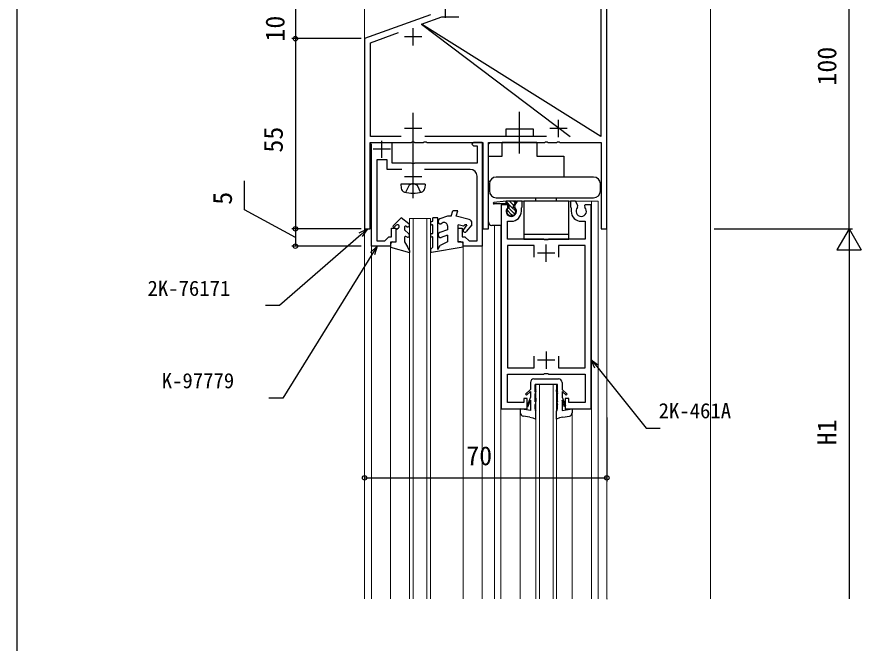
# Model space of a CAD drawing. Units: millimetres, scale not verified. Extents: x -437 to 438, y -681 to 679.
# Drawn here: x -436.7 to -192.7, y -81.1 to 100 of the extents above; entities that cross this region are included whole.
import ezdxf
from ezdxf.enums import TextEntityAlignment as Align

# ---------------------------------------------------------------- set-up
doc = ezdxf.new("R2010")
doc.units = ezdxf.units.MM
doc.header["$LTSCALE"] = 4
for name, color, linetype in [('0-2_YKK_11', 7, 'Continuous'), ('0-4_YKK_13', 4, 'Continuous'), ('0-5_YKK_D', 6, 'Continuous'), ('0-6_YKK_ZWAK', 7, 'Continuous')]:
    doc.layers.add(name, color=color, linetype=linetype)
doc.layers.add('0-3_YKK_12', color=2, linetype='Continuous', lineweight=18)
doc.styles.add('ＭＳ ゴシック', font='')
doc.styles.get('ＭＳ ゴシック').set_extended_font_data('MS Gothic')

msp = doc.modelspace()

# ---------------------------------------------------------------- linework, layer by layer
at = {"layer": '0-2_YKK_11'}
for p, q in [((-322.2, 91.696), (-322.2, 96.696)), ((-319.7, 94.196), (-324.7, 94.196)), ((-322.2, 65.196), (-322.2, 70.196)), ((-280.2, 65.196), (-280.2, 70.196)), ((-319.7, 67.696), (-324.7, 67.696)), ((-277.7, 67.696), (-282.7, 67.696)), ((-334.1, 63.696), (-334.6, 63.196)), ((-331.197, 59.196), (-331.197, 64.196)), ((-283.598, 65.396), (-318.801, 65.396)), ((-302.197, 63.696), (-304.697, 63.696)), ((-299.9, 63.696), (-300.4, 63.196)), ((-328.697, 61.696), (-333.697, 61.696)), ((-321.922, 57.576), (-322.472, 57.576)), ((-322.197, 51.196), (-322.197, 56.196)), ((-319.697, 53.696), (-324.697, 53.696)), ((-305.697, 55.896), (-318.91, 55.896)), ((-283.7, 29.193), (-283.7, 34.193)), ((-281.2, 31.693), (-286.2, 31.693)), ((-283.7, 3.193), (-283.7, -1.807)), ((-281.2, 0.693), (-286.2, 0.693))]:
    msp.add_line(p, q, dxfattribs=at)
for points in [[(-266.2, 38.696), (-266.2, 138.696)], [(-281.5, 119.064), (-281.5, 133.996), (-267.9, 133.996), (-267.9, 65.396), (-319.748, 97.876), (-276.801, 65.396)], [(-317.2, 100.612), (-336.2, 93.696), (-336.2, 38.696), (-334.6, 38.696), (-334.6, 63.696), (-322.658, 63.696), (-322.475, 63.816), (-321.925, 63.816), (-321.742, 63.696), (-319.158, 63.696), (-318.975, 63.816), (-318.425, 63.816), (-318.242, 63.696), (-302, 63.696), (-302, 38.696), (-300.4, 38.696), (-300.4, 63.696), (-284.158, 63.696), (-283.975, 63.816), (-283.425, 63.816), (-283.242, 63.696), (-280.658, 63.696), (-280.475, 63.816), (-279.925, 63.816), (-279.742, 63.696), (-267.8, 63.696), (-267.8, 38.696), (-266.2, 38.696)], [(-319.748, 97.876), (-313.92, 99.996), (-309, 99.996)], [(-325.598, 65.396), (-334.5, 65.396), (-334.5, 92.506), (-326.443, 95.438)], [(-304.697, 63.696), (-305.197, 63.196), (-304.697, 62.696), (-303.697, 62.696), (-303.697, 57.696), (-321.738, 57.696), (-321.922, 57.576)], [(-302.197, 63.696), (-302.197, 33.696), (-307.697, 33.696), (-307.697, 34.896), (-309.197, 34.896), (-309.197, 38.896), (-307.997, 38.896), (-307.997, 36.396), (-307.197, 36.396), (-305.997, 35.196), (-303.697, 35.196), (-303.697, 53.896)], [(-325.483, 55.896), (-329.697, 55.896), (-329.697, 58.696), (-332.697, 58.696), (-332.697, 35.196), (-330.397, 35.196), (-329.197, 36.396), (-328.397, 36.396), (-328.397, 38.896), (-327.197, 38.896), (-327.197, 34.896), (-328.697, 34.896), (-328.697, 33.696), (-334.197, 33.696), (-334.197, 63.196)], [(-322.472, 57.576), (-322.655, 57.696), (-328.197, 57.696), (-328.197, 63.396)], [(-290.8, 44.92), (-290.7, 45.093), (-290.7, 46.693), (-292.126, 46.693), (-292.832, 45.47), (-292.749, 44.863)], [(-274.651, 44.863), (-274.568, 45.47), (-275.275, 46.693), (-276.7, 46.693), (-276.7, 45.093), (-276.6, 44.92)], [(-296.7, 45.693), (-296.7, -13.307), (-289.2, -13.307), (-289.2, -10.307), (-290.2, -10.307), (-290.2, -11.507), (-294.9, -11.507), (-294.9, -3.307), (-284.371, -3.307)], [(-294.851, 44.863), (-294.768, 45.47), (-294.897, 45.693), (-296.7, 45.693)], [(-290.9, 43.793), (-290.9, 44.746), (-290.8, 44.92)], [(-283.029, -3.307), (-272.5, -3.307), (-272.5, -11.507), (-277.2, -11.507), (-277.2, -10.307), (-278.2, -10.307), (-278.2, -13.307), (-270.7, -13.307), (-270.7, 45.693), (-272.503, 45.693), (-272.632, 45.47), (-272.549, 44.863)], [(-276.6, 44.92), (-276.5, 44.746), (-276.5, 43.793)], [(-284.371, 35.693), (-294.9, 35.693), (-294.9, 40.893), (-293.8, 40.893)], [(-273.6, 40.893), (-272.5, 40.893), (-272.5, 35.693), (-283.029, 35.693)], [(-283.029, 35.693), (-283.221, 35.55), (-284.179, 35.55), (-284.371, 35.693)], [(-287.2, 30.493), (-287.2, 33.893), (-294.9, 33.893), (-294.9, -1.507), (-287.2, -1.507), (-287.2, 1.893)], [(-280.2, 1.893), (-280.2, -1.507), (-272.5, -1.507), (-272.5, 33.893), (-280.2, 33.893), (-280.2, 30.493)], [(-284.371, -3.307), (-284.179, -3.164), (-283.221, -3.164), (-283.029, -3.307)]]:
    msp.add_lwpolyline(points, dxfattribs=at)
for centre, radius, start, end in [((-305.697, 53.896), 2, 0, 89.99998), ((-293.8, 43.793), 1.5, 134.47755, 45.52247), ((-273.6, 43.793), 1.5, 134.47778, 45.52224), ((-293.8, 43.793), 2.9, 270, 0), ((-273.6, 43.793), 2.9, 179.99968, 270)]:
    msp.add_arc(centre, radius, start, end, dxfattribs=at)
at = {"layer": '0-3_YKK_12'}
for p, q in [((-336.2, -68.307), (-336.2, 183.696)), ((-236.2, -68.307), (-236.2, 183.696)), ((-302.196, -68.307), (-302.196, 63.596)), ((-268.7, 46.693), (-292.633, 46.693)), ((-270.6, -68.307), (-270.6, 46.693)), ((-268.7, -68.307), (-268.7, 46.693)), ((-323.2, -68.307), (-323.2, 41.7)), ((-323.2, 41.7), (-317.2, 41.7)), ((-322.2, 41.7), (-322.2, -68.307)), ((-318.2, -68.307), (-318.2, 41.7)), ((-317.2, 41.7), (-317.2, -68.307)), ((-298.7, 39.696), (-298.7, -68.307)), ((-296.801, -68.307), (-296.801, 39.696)), ((-266.2, 38.696), (-266.2, -68.318)), ((-334.196, -68.307), (-334.196, 34.184)), ((-328.696, 33.896), (-328.696, -68.307)), ((-307.696, 33.896), (-307.696, -68.307)), ((-286.7, -68.307), (-286.7, -6.304)), ((-286.7, -6.304), (-280.7, -6.304)), ((-285.7, -6.304), (-285.7, -68.307)), ((-281.7, -68.307), (-281.7, -6.304)), ((-280.7, -6.304), (-280.7, -68.307)), ((-291.2, -13.307), (-291.2, -68.307)), ((-276.2, -68.307), (-276.2, -13.304))]:
    msp.add_line(p, q, dxfattribs=at)
at = {"layer": '0-4_YKK_13'}
for p, q in [((-312.9, 117.196), (-312.9, 99.696)), ((-322.197, 47.571), (-322.197, 72.261)), ((-291.4, 60.496), (-291.4, 72.496)), ((-286.4, 63.696), (-296.4, 63.696)), ((-296.4, 59.696), (-296.4, 63.696)), ((-286.4, 63.696), (-286.4, 59.696)), ((-300.4, 40.696), (-300.4, 59.696)), ((-300.4, 59.696), (-296.4, 59.696)), ((-286.4, 59.696), (-278.6, 59.696)), ((-278.6, 59.696), (-278.6, 53.695)), ((-270.05, 53.693), (-298.15, 53.693)), ((-318.697, 51.596), (-318.794, 50.477)), ((-300.4, 52.496), (-299.981, 52.496)), ((-300.4, 51.696), (-300.15, 51.698)), ((-300.15, 51.693), (-300.15, 49.693)), ((-268.05, 49.693), (-268.05, 51.693)), ((-295.3, 46.693), (-298.823, 46.292)), ((-298.15, 47.693), (-270.05, 47.693)), ((-292.3, 46.693), (-295.3, 46.693)), ((-295.3, 45.893), (-295.3, 46.693)), ((-293.8, 45.083), (-295.3, 46.583)), ((-292.617, 46.145), (-293.165, 46.693)), ((-293.15, 45.221), (-292.3, 46.693)), ((-286.7, 46.693), (-286.7, 47.693)), ((-280.7, 46.693), (-280.7, 47.693)), ((-294.838, 45.893), (-298.8, 45.893)), ((-294.755, 43.793), (-295.063, 44.101)), ((-294.45, 45.221), (-294.838, 45.893)), ((-293.8, 43.961), (-294.632, 44.792)), ((-294.45, 44.919), (-294.45, 45.221)), ((-292.51, 43.793), (-293.8, 45.083)), ((-293.633, 43.793), (-293.8, 43.961)), ((-293.15, 44.919), (-293.15, 45.221)), ((-327.927, 39.591), (-325.614, 41.904)), ((-323.45, 40.192), (-325.614, 41.904)), ((-315, 41.904), (-316.5, 41.904)), ((-316.5, 40.904), (-316.5, 41.904)), ((-315, 32.695), (-315, 41.904)), ((-312.2, 42.404), (-314.444, 41.615)), ((-311.2, 42.404), (-312.2, 42.404)), ((-311.2, 42.404), (-310.654, 43.904)), ((-309.298, 43.904), (-310.654, 43.904)), ((-309.7, 42.404), (-309.298, 43.904)), ((-305.941, 41.397), (-309.7, 42.404)), ((-293.8, 42.838), (-294.755, 43.793)), ((-293.492, 42.53), (-293.8, 42.838)), ((-292.801, 42.961), (-293.633, 43.793)), ((-292.5, 43.783), (-292.51, 43.793)), ((-327.573, 39.238), (-327.054, 39.757)), ((-324.7, 39.066), (-324.7, 38.404)), ((-323.95, 39.326), (-324.25, 39.499)), ((-316.829, 40.815), (-316.5, 40.904)), ((-316.5, 39.868), (-316.57, 39.85)), ((-316.5, 37.404), (-316.5, 39.868)), ((-313.459, 40.514), (-314.056, 40.166)), ((-312.2, 39.548), (-312.2, 38.404)), ((-309.2, 34.904), (-309.2, 39.904)), ((-307.623, 39.481), (-309.2, 39.904)), ((-307.2, 39.904), (-307.623, 39.481)), ((-306.7, 39.904), (-307.62, 38.474)), ((-306.7, 39.904), (-307.2, 39.904)), ((-305.2, 39.904), (-306.809, 37.891)), ((-305.2, 39.904), (-305.2, 40.431)), ((-296.8, 39.696), (-299.4, 39.696)), ((-327.2, 38.404), (-326.4, 39.004)), ((-327.2, 38.404), (-327.2, 34.904)), ((-323.45, 37.22), (-324.7, 38.404)), ((-316.829, 37.315), (-316.5, 37.404)), ((-312.2, 38.404), (-314.444, 37.615)), ((-312.2, 36.851), (-314.056, 36.166)), ((-312.2, 36.851), (-312.2, 34.904)), ((-290.2, 37.193), (-277.2, 37.193)), ((-328.7, 34.204), (-328.7, 33.404)), ((-328, 34.904), (-327.2, 34.904)), ((-324.7, 36.094), (-324.7, 34.904)), ((-324.7, 34.904), (-323.822, 33.488)), ((-323.95, 36.354), (-324.25, 36.527)), ((-316.5, 36.368), (-316.57, 36.35)), ((-316.5, 33.404), (-316.5, 36.368)), ((-312.2, 34.904), (-314.316, 33.879)), ((-308.4, 34.904), (-309.2, 34.904)), ((-307.7, 33.404), (-307.7, 34.204)), ((-290.2, 35.693), (-277.2, 35.693)), ((-328.7, 33.404), (-323.2, 31.904)), ((-323.2, 32.411), (-323.822, 33.488)), ((-323.2, 32.411), (-323.2, 31.904)), ((-317.2, 32.704), (-316.5, 33.404)), ((-317.2, 32.704), (-317.2, 32.204)), ((-307.7, 33.404), (-316.855, 31.907)), ((-315, 32.695), (-314.316, 33.879)), ((-287.25, -4.704), (-280.15, -4.704)), ((-288.25, -5.704), (-288.25, -7.755)), ((-280.45, -6.304), (-286.95, -6.304)), ((-286.95, -8.504), (-286.95, -6.304)), ((-280.45, -8.504), (-280.45, -6.304)), ((-279.15, -5.704), (-279.15, -7.755)), ((-288.25, -7.755), (-289.703, -9.121)), ((-289.42, -9.404), (-289.7, -9.124)), ((-289.42, -9.404), (-288.25, -8.304)), ((-288.25, -8.304), (-288.25, -9.962)), ((-286.7, -8.292), (-286.95, -8.992)), ((-286.95, -11.304), (-286.95, -8.992)), ((-280.7, -8.292), (-280.45, -8.992)), ((-280.45, -11.304), (-280.45, -8.992)), ((-279.15, -7.755), (-277.698, -9.121)), ((-277.98, -9.404), (-279.15, -8.304)), ((-279.15, -8.304), (-279.15, -9.962)), ((-277.98, -9.404), (-277.7, -9.124)), ((-288.25, -9.962), (-289.22, -12.52)), ((-289.009, -12.727), (-288.25, -10.804)), ((-288.25, -10.804), (-288.25, -13.804)), ((-286.7, -10.304), (-286.95, -11.304)), ((-286.7, -11.072), (-286.95, -12.072)), ((-286.95, -13.304), (-286.95, -12.072)), ((-286.7, -10.304), (-286.7, -11.072)), ((-280.7, -10.304), (-280.7, -11.072)), ((-280.7, -10.304), (-280.45, -11.304)), ((-280.7, -11.072), (-280.45, -12.072)), ((-280.45, -13.304), (-280.45, -12.072)), ((-279.15, -9.962), (-278.181, -12.519)), ((-278.392, -12.727), (-279.15, -10.803)), ((-279.15, -10.804), (-279.15, -13.804)), ((-291.2, -13.304), (-291.2, -14.464)), ((-288.25, -13.804), (-291.2, -13.304)), ((-289.009, -12.727), (-289.219, -12.52)), ((-286.7, -16.304), (-286.7, -14.061)), ((-280.7, -16.304), (-280.7, -14.061)), ((-279.15, -13.804), (-276.2, -13.304)), ((-278.392, -12.727), (-278.181, -12.519)), ((-276.2, -13.304), (-276.2, -14.464)), ((-288.453, -15.743), (-290.373, -15.449)), ((-278.948, -15.743), (-277.028, -15.449))]:
    msp.add_line(p, q, dxfattribs=at)
msp.add_lwpolyline([(-287.4, 65.496), (-287.4, 67.496), (-295.4, 67.496), (-295.4, 65.496)], close=True, dxfattribs=at)
for points in [[(-318.697, 51.596), (-325.697, 51.596), (-325.599, 50.477)], [(-322.197, 51.896), (-323.342, 51.288), (-324.353, 49.259)], [(-322.197, 51.896), (-321.052, 51.288), (-320.04, 49.259)], [(-293.028, 45.433), (-293.8, 46.206), (-294.288, 46.693)], [(-277.2, 35.693), (-277.2, 46.693), (-290.2, 46.693), (-290.2, 35.693)], [(-286.7, -8.292), (-286.7, -7.804), (-286.95, -8.504)], [(-280.7, -8.292), (-280.7, -7.804), (-280.45, -8.504)], [(-288.453, -15.743), (-287.563, -15.985), (-286.7, -16.304)], [(-278.948, -15.743), (-279.838, -15.985), (-280.7, -16.304)]]:
    msp.add_lwpolyline(points, dxfattribs=at)
for centre, radius, start, end in [((-298.15, 51.693), 2, 90, 180), ((-270.05, 51.693), 2, 0, 90), ((-324.304, 50.59), 1.3, 185, 254.11915), ((-322.197, 57.996), 9, 254.11915, 285.88085), ((-320.09, 50.59), 1.3, 285.88085, 355), ((-298.15, 49.693), 2, 180, 270), ((-270.05, 49.693), 2, 270, 0), ((-298.8, 46.093), 0.2, 96.4989, 270), ((-293.8, 43.793), 1.3, 120, 60), ((-314.25, 40.89), 0.75, 104.99952, 285.00065), ((-327.75, 39.414), 0.25, 135, 315), ((-326.7, 39.404), 0.5, 306.8699, 135), ((-324.35, 39.153), 0.361, 73.89789, 193.89789), ((-323.7, 39.759), 0.5, 240, 60), ((-316.7, 40.333), 0.5, 104.99867, 285.00012), ((-313.2, 39.548), 1, 0.0035, 104.99855), ((-306.2, 40.431), 1, 0, 74.99869), ((-299.4, 40.696), 1, 180, 270), ((-323.7, 36.787), 0.5, 240, 60), ((-316.7, 36.833), 0.5, 104.999, 285.00147), ((-314.25, 36.89), 0.75, 104.99952, 285.00065), ((-307.2, 38.204), 0.5, 147.22023, 321.34702), ((-328, 34.204), 0.7, 90, 180), ((-324.35, 36.181), 0.361, 73.89789, 193.89789), ((-308.4, 34.204), 0.7, 0.00375, 89.9975), ((-316.9, 32.204), 0.3, 180, 278.63582), ((-287.25, -5.704), 1, 90.00087, 179.99913), ((-280.15, -5.704), 1, 0.00087, 90), ((-290.2, -14.464), 1, 179.99913, 260.05001), ((-285.686, -13.306), 1.264, 179.87098, 216.64953), ((-281.715, -13.306), 1.264, 323.35074, 0.12928), ((-277.2, -14.464), 1, 279.94999, 0.00087)]:
    msp.add_arc(centre, radius, start, end, dxfattribs=at)
at = {"layer": '0-5_YKK_D'}
for p, q in [((-196.2, 38.696), (-196.2, 138.696)), ((-356.2, 103.696), (-356.2, 93.696)), ((-337.2, 93.696), (-357.2, 93.696)), ((-337.2, 93.696), (-357.2, 93.696)), ((-356.2, 93.696), (-356.2, 38.696)), ((-337.2, 38.696), (-357.2, 38.696)), ((-337.2, 38.696), (-357.2, 38.696)), ((-356.2, 38.696), (-356.2, 33.696)), ((-235.2, 38.696), (-195.2, 38.696)), ((-235.2, 38.696), (-195.2, 38.696)), ((-196.2, 38.696), (-199.7, 32.634)), ((-196.2, 38.696), (-192.7, 32.634)), ((-196.2, 38.696), (-196.2, 26.572)), ((-337.2, 33.696), (-357.2, 33.696)), ((-199.7, 32.634), (-192.7, 32.634)), ((-196.2, 31.696), (-196.2, -68.307)), ((-266.2, -15.811), (-266.2, -34.307)), ((-336.2, -33.307), (-266.2, -33.307)), ((-266.2, -68.307), (-266.2, -68.337))]:
    msp.add_line(p, q, dxfattribs=at)
for points in [[(-356.2, 36.196), (-370.894, 44.226), (-370.894, 52.573)], [(-335.4, 38.696), (-337.319, 37.017), (-360.772, 16.496), (-364.822, 16.496)], [(-337.769, 37.532), (-335.4, 38.696), (-336.869, 36.503)], [(-332.549, 33.696), (-333.896, 31.531), (-359.866, -10.218), (-363.916, -10.218)], [(-334.476, 31.892), (-332.549, 33.696), (-333.315, 31.17)], [(-269.636, -1.548), (-270.7, 0.868), (-268.571, -0.693)], [(-270.7, 0.868), (-269.104, -1.12), (-254.829, -18.896), (-250.779, -18.896)]]:
    msp.add_lwpolyline(points, dxfattribs=at)
for centre in [(-356.2, 93.696), (-356.2, 93.696), (-356.2, 38.696), (-356.2, 38.696), (-356.2, 33.696), (-336.2, -33.307), (-266.2, -33.307)]:
    msp.add_circle(centre, 0.637, dxfattribs=at)
at = {"layer": '0-6_YKK_ZWAK'}
msp.add_line((-436.7, 643.7), (-436.7, -681.3), dxfattribs=at)

# ---------------------------------------------------------------- texts
at = {"layer": '0-5_YKK_D', "style": 'ＭＳ ゴシック'}
for s, p in [('10', (-357.7, 92.858)), ('100', (-198.2, 80.131)), ('55', (-358.2, 60.742)), ('5', (-372.894, 45.672)), ('H1', (-198.2, -23.888))]:
    msp.add_text(s, height=5.499, rotation=90, dxfattribs=at).set_placement(p, align=Align.BOTTOM_LEFT)
for s, height, p in [('2K-76171', 4.399, (-398.947, 17.996)), ('K-97779', 4.399, (-394.836, -8.718)), ('2K-461A', 4.399, (-251.222, -17.396)), ('70', 5.499, (-306.825, -31.307))]:
    msp.add_text(s, height=height, dxfattribs=at).set_placement(p, align=Align.BOTTOM_LEFT)

doc.saveas('drawing.dxf')
